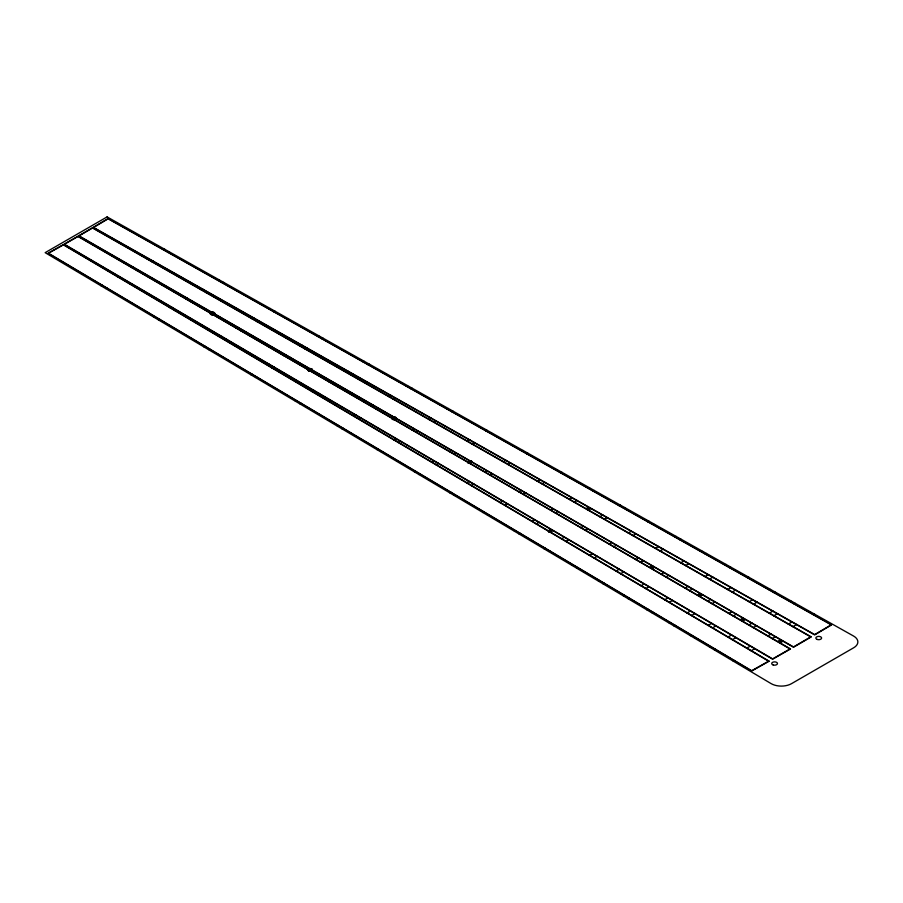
<?xml version="1.0" encoding="UTF-8"?>
<svg xmlns="http://www.w3.org/2000/svg" width="903" height="903" viewBox="0 0 903 903"><rect width="100%" height="100%" fill="white"/><g stroke="black" fill="none" stroke-linecap="round" stroke-linejoin="round"><path stroke-width="1.35" d="M101.159 285.912L102.344 285.224M117.232 276.623L118.474 275.912M132.301 267.931L133.542 267.209M147.37 259.229L148.6 258.518M163.499 249.917L164.685 249.228M105.583 288.531L106.768 287.843M121.668 279.241L122.921 278.519M136.782 270.516L138.024 269.794M151.885 261.802L153.138 261.069M168.037 252.468L169.233 251.779M153.962 317.258L155.158 316.569M170.193 307.889L171.649 307.043M185.758 298.893L187.181 298.08M201.301 289.931L202.757 289.084M217.792 280.404L218.977 279.716M158.533 319.967L159.718 319.278M174.776 310.587L176.243 309.74M190.386 301.579L191.82 300.744M205.963 292.583L207.442 291.737M222.488 283.045L223.673 282.357M211.2 314.289L213.864 312.754M203.807 346.842L204.992 346.154M220.174 337.395L221.833 336.435M236.214 328.128L237.816 327.213M252.197 318.906L253.867 317.946M269.038 309.176L270.223 308.499M208.525 349.642L209.71 348.953M224.892 340.183L226.585 339.212M240.988 330.893L242.602 329.967M257.005 321.649L258.698 320.667M273.891 311.896L275.076 311.219M251.023 374.869L252.208 374.192M267.525 365.354L269.387 364.27M284.027 355.827L285.788 354.811M300.417 346.357L302.279 345.285M317.596 336.447L318.782 335.758M255.447 377.499L256.633 376.811M271.95 367.972L273.846 366.878M288.497 358.412L290.269 357.396M304.932 348.93L306.817 347.836M322.145 338.997L323.319 338.309M308.826 370.648L311.479 369.113M295.36 401.192L296.545 400.514M311.975 391.597L314.041 390.412M328.906 381.822L330.825 380.716M345.691 372.138L347.745 370.952M363.187 362.035L364.361 361.358M300.078 403.991L301.263 403.314M316.705 394.385L318.782 393.189M333.681 384.588L335.611 383.482M350.511 374.88L352.588 373.684M368.029 364.756L369.214 364.078M337.383 426.137L338.569 425.46M354.123 416.475L356.358 415.188M371.449 406.474L373.515 405.278M388.606 396.564L390.841 395.277M406.395 386.303L407.569 385.615M341.955 428.846L343.129 428.169M358.694 419.184L360.952 417.875M376.077 409.149L378.154 407.953M393.268 399.228L395.525 397.918M411.091 388.933L412.265 388.256M392.828 419.15L395.48 417.615M377.036 449.683L378.222 448.994M393.889 439.953L396.282 438.565M411.587 429.726L413.788 428.462M429.094 419.624L431.499 418.236M447.166 409.194L448.351 408.506M381.461 452.301L382.635 451.624M398.313 442.572L400.74 441.172M416.069 432.323L418.281 431.047M433.609 422.198L436.036 420.798M451.714 411.745L452.888 411.057M414.409 471.863L415.594 471.185M431.363 462.076L433.925 460.598M449.423 451.647L451.76 450.304M467.269 441.353L469.831 439.874M485.6 430.765L486.773 430.088M418.981 474.572L420.166 473.894M435.946 464.785L438.519 463.295M454.051 454.333L456.399 452.967M471.93 444.005L474.504 442.515M490.295 433.406L491.469 432.729M468.533 462.855L471.185 461.32M449.638 492.778L450.823 492.101M466.693 482.936L469.402 481.367M485.092 472.314L487.552 470.892M503.242 461.839L505.951 460.27M521.821 451.105L522.995 450.428M454.209 495.487L455.394 494.81M471.276 485.645L473.996 484.064M489.719 474.989L492.191 473.567M507.904 464.492L510.635 462.912M526.517 453.746L527.691 453.069M482.947 512.554L484.121 511.866M500.093 502.655L502.937 501.007M518.807 491.842L521.381 490.363M537.251 481.197L540.107 479.549M556.067 470.339L557.241 469.662M487.518 515.263L488.692 514.586M504.664 505.364L507.542 503.705M523.435 494.528L526.02 493.027M541.913 483.85L544.791 482.191M560.763 472.969L561.937 472.292M514.394 531.212L515.568 530.535M531.619 521.268L534.61 519.552M550.638 510.285L553.325 508.739M569.364 499.483L572.344 497.756M588.395 488.489L589.58 487.812M518.965 533.933L520.139 533.244M536.201 523.977L539.204 522.239M555.266 512.972L557.964 511.414M574.026 502.136L577.028 500.397M593.09 491.13L594.276 490.453M587.074 509.439L589.727 507.904M548.889 531.867L551.541 530.332M544.125 548.866L545.31 548.189M561.44 538.877L564.556 537.082M580.753 527.724L583.53 526.122M599.727 516.776L602.843 514.97M618.973 505.657L620.158 504.98M548.55 551.496L549.724 550.819M565.876 541.495L569.003 539.689M585.223 530.321L588.022 528.706M604.242 519.338L607.38 517.532M623.521 508.208L624.695 507.531M572.062 565.447L573.236 564.77M589.445 555.413L592.673 553.55M609.017 544.114L611.907 542.443M628.251 533.007L631.479 531.145M647.688 521.787L648.862 521.099M576.622 568.156L577.796 567.479M594.027 558.11L597.278 556.237M613.645 546.789L616.546 545.107M632.913 535.66L636.163 533.786M652.384 524.417L653.569 523.74M598.497 581.148L599.671 580.471M615.959 571.068L619.3 569.138M635.791 559.623L638.771 557.896M655.251 548.381L658.592 546.45M674.88 537.048L676.054 536.371M603.069 583.857L604.242 583.18M620.542 573.766L623.905 571.825M640.408 562.298L643.41 560.571M659.912 551.033L663.276 549.092M679.575 539.689L680.749 539.012M650.815 568.1L653.479 566.565M623.397 595.924L624.571 595.246M640.927 585.81L644.381 583.812M660.996 574.218L664.066 572.457M680.681 562.862L684.124 560.865M700.48 551.428L701.665 550.751M628.116 598.723L629.289 598.046M645.656 588.598L649.133 586.6M665.771 576.983L668.852 575.211M685.501 565.594L688.966 563.596M705.333 554.149L706.507 553.471M647.067 609.976L648.241 609.299M664.664 599.818L668.22 597.775M684.959 588.101L688.109 586.284M704.848 576.622L708.404 574.568M724.827 565.086L726.001 564.409M651.492 612.606L652.666 611.929M669.1 602.436L672.667 600.382M689.429 590.697L692.601 588.869M709.363 579.184L712.93 577.13M729.364 567.637L730.538 566.96M698.629 595.698L701.292 594.174M669.292 623.172L670.466 622.494M686.957 612.979L690.592 610.88M707.455 601.138L710.684 599.276M727.547 589.546L731.193 587.435M747.673 577.92L748.847 577.243M673.717 625.802L674.891 625.124M691.382 615.598L695.05 613.476M711.936 603.735L715.176 601.861M732.062 592.108L735.719 589.998M752.222 580.471L753.395 579.794M690.366 635.678L691.54 635.001M708.076 625.452L711.812 623.296M728.789 613.498L732.085 611.591M749.061 601.793L752.797 599.637M769.333 590.088L770.507 589.411M694.633 638.218L695.807 637.541M712.365 627.98L716.113 625.813M733.112 616.004L736.43 614.085M753.429 604.276L757.177 602.109M773.736 592.549L774.909 591.871M741.465 620.429L744.117 618.894M710.074 647.383L711.248 646.706M727.852 637.123L731.667 634.922M748.745 625.057L752.12 623.115M769.198 613.25L773.013 611.049M789.606 601.466L790.78 600.788M714.499 650.002L715.673 649.325M732.288 639.742L736.114 637.529M753.215 627.653L756.601 625.7M773.713 615.823L777.539 613.611M794.155 604.017L795.329 603.339M728.789 658.49L729.963 657.813M746.612 648.207L750.517 645.95M767.697 636.039L771.128 634.053M788.308 624.131L792.202 621.885M808.851 612.268L810.025 611.591M733.213 661.12L734.387 660.443M751.048 650.815L754.964 648.557M772.167 638.624L775.621 636.638M792.823 626.705L796.739 624.447M813.4 614.819L814.574 614.142M778.984 642.089L781.637 640.566M392.207 418.191L392.195 418.292A1.975 1.14 0 0 0 394.306 419.511L467.889 462.031A1.975 1.14 0 0 0 469.797 463.228L790.531 648.964L772.618 659.201L63.887 244.273L78.03 236.18L210.659 313.172A1.975 1.14 0 0 0 211.133 314.323A1.975 1.14 0 0 0 213.119 314.605L308.216 369.666A1.975 1.14 0 0 0 310.519 370.998L392.207 418.191M396.124 418.484L469.887 460.948A1.975 1.14 0 0 1 471.829 462.076L793.511 647.237L811.255 636.897L92.557 227.714L78.538 235.875L211.686 312.483A1.874 1.084 0 0 1 214.406 313.544A1.874 1.084 0 0 1 211.562 314.447A1.874 1.084 0 0 1 211.618 312.573L211.912 312.438A1.975 1.14 0 0 1 213.921 312.72A1.975 1.14 0 0 1 214.406 313.883L309.752 368.763A1.975 1.14 0 0 1 312.088 370.106L393.968 417.242A1.975 1.14 0 0 1 396.124 418.484M108.112 218.515L93.054 227.454L814.698 634.888L831.731 624.808L108.112 218.515M108.112 218.819L93.585 227.454L814.687 634.583L831.2 624.82L108.112 218.819M810.725 636.897L793.511 646.932L472.213 462.065A2.348 1.354 0 0 0 469.887 460.733L396.496 418.507A2.348 1.354 0 0 0 393.934 417.028L312.449 370.151A2.348 1.354 0 0 0 309.673 368.559L214.767 313.951A2.348 1.354 0 0 0 214.192 312.562A2.348 1.354 0 0 0 211.787 312.235L79.069 235.875L92.557 228.019L810.725 636.897M107.096 216.901L45.15 252.659L771.117 683.616A14.301 8.251 0 0 0 791.468 683.684L853.662 647.778A14.301 8.251 0 0 0 853.538 636.028L107.096 216.901M78.019 236.484L64.418 244.273L772.618 658.897L790.001 648.964L469.786 463.442A2.348 1.354 0 0 1 467.517 462.133L394.34 419.737A2.348 1.354 0 0 1 391.812 418.27L310.587 371.212A2.348 1.354 0 0 1 307.844 369.62L213.232 314.82A2.348 1.354 0 0 1 210.873 314.481A2.348 1.354 0 0 1 210.297 313.115L78.019 236.484M768.611 661.188L751.691 670.715L48.491 253.246L63.436 244.86L768.611 661.188M769.142 661.188L751.691 671.019L47.961 253.246L63.436 244.555L769.142 661.188M773.16 664.958A2.867 1.648 0 0 0 777.46 663.524A2.867 1.648 0 0 0 773.16 662.091A2.867 1.648 0 0 0 773.16 664.958M817.305 639.471A2.867 1.648 0 0 0 821.606 638.037A2.867 1.648 0 0 0 817.305 636.604A2.867 1.648 0 0 0 817.305 639.471M651.176 568.258A1.874 1.084 0 0 0 654.02 567.355A1.874 1.084 0 0 0 651.244 566.384A1.874 1.084 0 0 0 651.176 568.258M698.99 595.867A1.874 1.084 0 0 0 701.834 594.953A1.874 1.084 0 0 0 699.046 593.982A1.874 1.084 0 0 0 698.99 595.867M741.826 620.598A1.874 1.084 0 0 0 744.67 619.684A1.874 1.084 0 0 0 741.882 618.713A1.874 1.084 0 0 0 741.826 620.598M779.345 642.259A1.874 1.084 0 0 0 782.19 641.344A1.874 1.084 0 0 0 779.402 640.374A1.874 1.084 0 0 0 779.345 642.259M468.894 463.013A1.874 1.084 0 0 0 471.738 462.11A1.874 1.084 0 0 0 468.95 461.14A1.874 1.084 0 0 0 468.894 463.013M393.189 419.308A1.874 1.084 0 0 0 396.033 418.405A1.874 1.084 0 0 0 393.245 417.434A1.874 1.084 0 0 0 393.189 419.308M309.187 370.806A1.874 1.084 0 0 0 312.032 369.903A1.874 1.084 0 0 0 309.244 368.932A1.874 1.084 0 0 0 309.187 370.806M587.424 509.597A1.874 1.084 0 0 0 590.28 508.694A1.874 1.084 0 0 0 587.492 507.723A1.874 1.084 0 0 0 587.424 509.597M549.25 532.025A1.874 1.084 0 0 0 552.094 531.122A1.874 1.084 0 0 0 549.306 530.151A1.874 1.084 0 0 0 549.25 532.025"/></g></svg>
